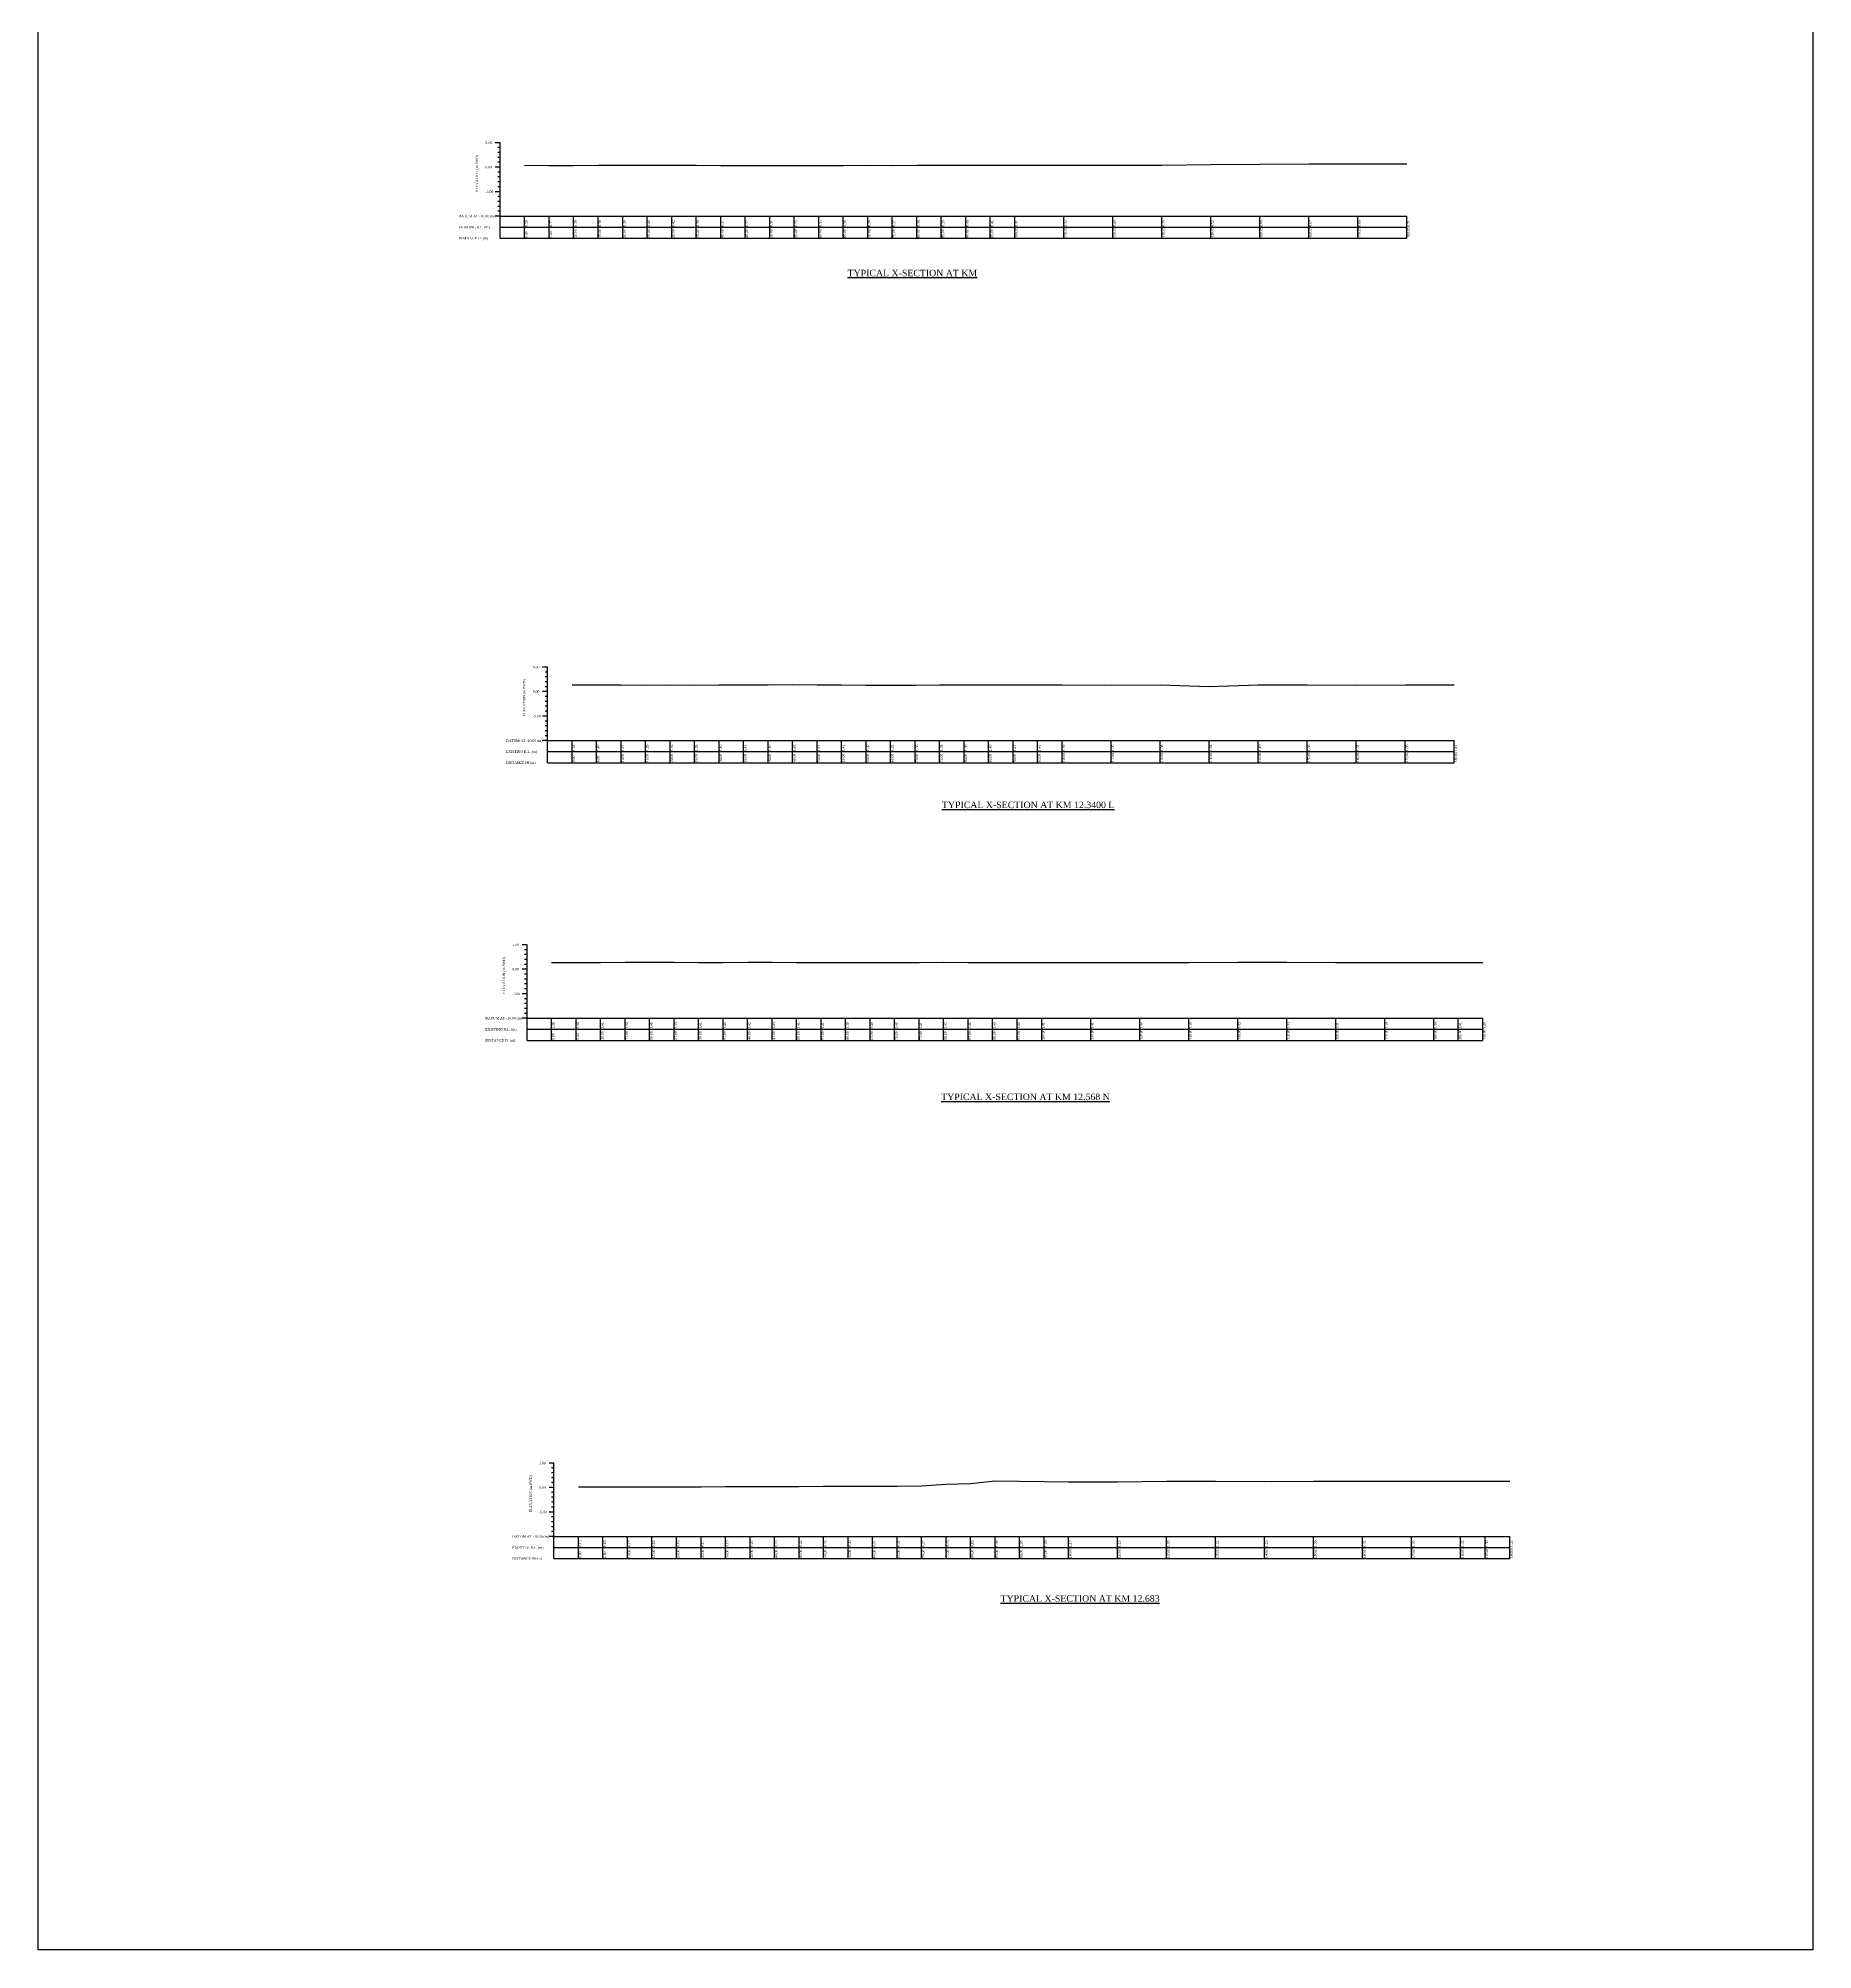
# Model space of a CAD drawing. Header units: metres. Extents: x -148477 to 168932, y -55673 to -2736.
# Drawn here: x -73740 to -73377.9, y -20824.4 to -20434.4 of the extents above; entities that cross this region are included whole.
import ezdxf

# ---------------------------------------------------------------- set-up
doc = ezdxf.new("R2010")
doc.units = ezdxf.units.M
doc.styles.add('liza', font='times.ttf', dxfattribs={"height": 2})
doc.styles.get("Standard").update_dxf_attribs({"font": 'times.ttf'})

msp = doc.modelspace()

# ---------------------------------------------------------------- linework, layer by layer
at = {"color": 6, "linetype": 'Continuous', "lineweight": -3, "ltscale": 0.5}
for p, q in [((-73645.7462, -20455.7038), (-73646.7462, -20455.7038)), ((-73645.7462, -20456.7038), (-73646.2462, -20456.7038)), ((-73645.7462, -20457.7038), (-73646.2462, -20457.7038)), ((-73645.7462, -20475.2038), (-73645.7462, -20455.7038)), ((-73645.7462, -20460.7038), (-73646.7462, -20460.7038)), ((-73645.7462, -20458.7038), (-73646.2462, -20458.7038)), ((-73645.7462, -20459.7038), (-73646.2462, -20459.7038)), ((-73645.7462, -20461.7038), (-73646.2462, -20461.7038)), ((-73645.7462, -20465.7038), (-73646.7462, -20465.7038)), ((-73645.7462, -20462.7038), (-73646.2462, -20462.7038)), ((-73645.7462, -20463.7038), (-73646.2462, -20463.7038)), ((-73645.7462, -20464.7038), (-73646.2462, -20464.7038)), ((-73645.7462, -20466.7038), (-73646.2462, -20466.7038)), ((-73645.7462, -20467.7038), (-73646.2462, -20467.7038)), ((-73645.7462, -20468.7038), (-73646.2462, -20468.7038)), ((-73645.7462, -20469.7038), (-73646.2462, -20469.7038)), ((-73645.7462, -20470.7038), (-73646.7462, -20470.7038)), ((-73645.7462, -20470.7038), (-73460.7462, -20470.7038)), ((-73645.7462, -20472.9538), (-73460.7462, -20472.9538)), ((-73640.7462, -20475.2038), (-73640.7462, -20470.7038)), ((-73635.7462, -20475.2038), (-73635.7462, -20470.7038)), ((-73630.7462, -20475.2038), (-73630.7462, -20470.7038)), ((-73625.7462, -20475.2038), (-73625.7462, -20470.7038)), ((-73620.7462, -20475.2038), (-73620.7462, -20470.7038)), ((-73615.7462, -20475.2038), (-73615.7462, -20470.7038)), ((-73610.7462, -20475.2038), (-73610.7462, -20470.7038)), ((-73605.7462, -20475.2038), (-73605.7462, -20470.7038)), ((-73600.7462, -20475.2038), (-73600.7462, -20470.7038)), ((-73595.7462, -20475.2038), (-73595.7462, -20470.7038)), ((-73590.7462, -20475.2038), (-73590.7462, -20470.7038)), ((-73585.7462, -20475.2038), (-73585.7462, -20470.7038)), ((-73580.7462, -20475.2038), (-73580.7462, -20470.7038)), ((-73575.7462, -20475.2038), (-73575.7462, -20470.7038)), ((-73570.7462, -20475.2038), (-73570.7462, -20470.7038)), ((-73565.7462, -20475.2038), (-73565.7462, -20470.7038)), ((-73560.7462, -20475.2038), (-73560.7462, -20470.7038)), ((-73555.7462, -20475.2038), (-73555.7462, -20470.7038)), ((-73550.7462, -20475.2038), (-73550.7462, -20470.7038)), ((-73545.7462, -20475.2038), (-73545.7462, -20470.7038)), ((-73540.7462, -20475.2038), (-73540.7462, -20470.7038)), ((-73530.7462, -20475.2038), (-73530.7462, -20470.7038)), ((-73520.7462, -20475.2038), (-73520.7462, -20470.7038)), ((-73510.7462, -20475.2038), (-73510.7462, -20470.7038)), ((-73500.7462, -20475.2038), (-73500.7462, -20470.7038)), ((-73490.7462, -20475.2038), (-73490.7462, -20470.7038)), ((-73480.7462, -20475.2038), (-73480.7462, -20470.7038)), ((-73470.7462, -20475.2038), (-73470.7462, -20470.7038)), ((-73460.7462, -20475.2038), (-73460.7462, -20470.7038)), ((-73645.7462, -20475.2038), (-73460.7462, -20475.2038)), ((-73636.0772, -20562.7178), (-73637.0772, -20562.7178)), ((-73636.0772, -20563.7178), (-73636.5772, -20563.7178)), ((-73636.0772, -20582.2178), (-73636.0772, -20562.7178)), ((-73636.0772, -20567.7178), (-73637.0772, -20567.7178)), ((-73636.0772, -20564.7178), (-73636.5772, -20564.7178)), ((-73636.0772, -20565.7178), (-73636.5772, -20565.7178)), ((-73636.0772, -20566.7178), (-73636.5772, -20566.7178)), ((-73636.0772, -20568.7178), (-73636.5772, -20568.7178)), ((-73636.0772, -20569.7178), (-73636.5772, -20569.7178)), ((-73636.0772, -20570.7178), (-73636.5772, -20570.7178)), ((-73636.0772, -20572.7178), (-73637.0772, -20572.7178)), ((-73636.0772, -20571.7178), (-73636.5772, -20571.7178)), ((-73636.0772, -20573.7178), (-73636.5772, -20573.7178)), ((-73636.0772, -20574.7178), (-73636.5772, -20574.7178)), ((-73636.0772, -20577.7178), (-73637.0772, -20577.7178)), ((-73636.0772, -20575.7178), (-73636.5772, -20575.7178)), ((-73636.0772, -20576.7178), (-73636.5772, -20576.7178)), ((-73636.0772, -20577.7178), (-73451.0772, -20577.7178)), ((-73631.0772, -20582.2178), (-73631.0772, -20577.7178)), ((-73626.0772, -20582.2178), (-73626.0772, -20577.7178)), ((-73621.0772, -20582.2178), (-73621.0772, -20577.7178)), ((-73616.0772, -20582.2178), (-73616.0772, -20577.7178)), ((-73611.0772, -20582.2178), (-73611.0772, -20577.7178)), ((-73606.0772, -20582.2178), (-73606.0772, -20577.7178)), ((-73601.0772, -20582.2178), (-73601.0772, -20577.7178)), ((-73596.0772, -20582.2178), (-73596.0772, -20577.7178)), ((-73591.0772, -20582.2178), (-73591.0772, -20577.7178)), ((-73586.0772, -20582.2178), (-73586.0772, -20577.7178)), ((-73581.0772, -20582.2178), (-73581.0772, -20577.7178)), ((-73576.0772, -20582.2178), (-73576.0772, -20577.7178)), ((-73571.0772, -20582.2178), (-73571.0772, -20577.7178)), ((-73566.0772, -20582.2178), (-73566.0772, -20577.7178)), ((-73561.0772, -20582.2178), (-73561.0772, -20577.7178)), ((-73556.0772, -20582.2178), (-73556.0772, -20577.7178)), ((-73551.0772, -20582.2178), (-73551.0772, -20577.7178)), ((-73546.0772, -20582.2178), (-73546.0772, -20577.7178)), ((-73541.0772, -20582.2178), (-73541.0772, -20577.7178)), ((-73536.0772, -20582.2178), (-73536.0772, -20577.7178)), ((-73531.0772, -20582.2178), (-73531.0772, -20577.7178)), ((-73521.0772, -20582.2178), (-73521.0772, -20577.7178)), ((-73511.0772, -20582.2178), (-73511.0772, -20577.7178)), ((-73501.0772, -20582.2178), (-73501.0772, -20577.7178)), ((-73491.0772, -20582.2178), (-73491.0772, -20577.7178)), ((-73481.0772, -20582.2178), (-73481.0772, -20577.7178)), ((-73471.0772, -20582.2178), (-73471.0772, -20577.7178)), ((-73461.0772, -20582.2178), (-73461.0772, -20577.7178)), ((-73451.0772, -20582.2178), (-73451.0772, -20577.7178)), ((-73636.0772, -20579.9678), (-73451.0772, -20579.9678)), ((-73636.0772, -20582.2178), (-73451.0772, -20582.2178)), ((-73640.2532, -20619.3745), (-73641.2532, -20619.3745)), ((-73640.2532, -20620.3745), (-73640.7532, -20620.3745)), ((-73640.2532, -20621.3745), (-73640.7532, -20621.3745)), ((-73640.2532, -20638.8745), (-73640.2532, -20619.3745)), ((-73640.2532, -20624.3745), (-73641.2532, -20624.3745)), ((-73640.2532, -20622.3745), (-73640.7532, -20622.3745)), ((-73640.2532, -20623.3745), (-73640.7532, -20623.3745)), ((-73640.2532, -20625.3745), (-73640.7532, -20625.3745)), ((-73640.2532, -20629.3745), (-73641.2532, -20629.3745)), ((-73640.2532, -20626.3745), (-73640.7532, -20626.3745)), ((-73640.2532, -20627.3745), (-73640.7532, -20627.3745)), ((-73640.2532, -20628.3745), (-73640.7532, -20628.3745)), ((-73640.2532, -20630.3745), (-73640.7532, -20630.3745)), ((-73640.2532, -20631.3745), (-73640.7532, -20631.3745)), ((-73640.2532, -20632.3745), (-73640.7532, -20632.3745)), ((-73640.2532, -20633.3745), (-73640.7532, -20633.3745)), ((-73640.2532, -20634.3745), (-73641.2532, -20634.3745)), ((-73640.2532, -20634.3745), (-73445.2532, -20634.3745)), ((-73640.2532, -20636.6245), (-73445.2532, -20636.6245)), ((-73635.2532, -20638.8745), (-73635.2532, -20634.3745)), ((-73630.2532, -20638.8745), (-73630.2532, -20634.3745)), ((-73625.2532, -20638.8745), (-73625.2532, -20634.3745)), ((-73620.2532, -20638.8745), (-73620.2532, -20634.3745)), ((-73615.2532, -20638.8745), (-73615.2532, -20634.3745)), ((-73610.2532, -20638.8745), (-73610.2532, -20634.3745)), ((-73605.2532, -20638.8745), (-73605.2532, -20634.3745)), ((-73600.2532, -20638.8745), (-73600.2532, -20634.3745)), ((-73595.2532, -20638.8745), (-73595.2532, -20634.3745)), ((-73590.2532, -20638.8745), (-73590.2532, -20634.3745)), ((-73585.2532, -20638.8745), (-73585.2532, -20634.3745)), ((-73580.2532, -20638.8745), (-73580.2532, -20634.3745)), ((-73575.2532, -20638.8745), (-73575.2532, -20634.3745)), ((-73570.2532, -20638.8745), (-73570.2532, -20634.3745)), ((-73565.2532, -20638.8745), (-73565.2532, -20634.3745)), ((-73560.2532, -20638.8745), (-73560.2532, -20634.3745)), ((-73555.2532, -20638.8745), (-73555.2532, -20634.3745)), ((-73550.2532, -20638.8745), (-73550.2532, -20634.3745)), ((-73545.2532, -20638.8745), (-73545.2532, -20634.3745)), ((-73540.2532, -20638.8745), (-73540.2532, -20634.3745)), ((-73535.2532, -20638.8745), (-73535.2532, -20634.3745)), ((-73525.2532, -20638.8745), (-73525.2532, -20634.3745)), ((-73515.2532, -20638.8745), (-73515.2532, -20634.3745)), ((-73505.2532, -20638.8745), (-73505.2532, -20634.3745)), ((-73495.2532, -20638.8745), (-73495.2532, -20634.3745)), ((-73485.2532, -20638.8745), (-73485.2532, -20634.3745)), ((-73475.2532, -20638.8745), (-73475.2532, -20634.3745)), ((-73465.2532, -20638.8745), (-73465.2532, -20634.3745)), ((-73455.2532, -20638.8745), (-73455.2532, -20634.3745)), ((-73450.2532, -20638.8745), (-73450.2532, -20634.3745)), ((-73445.2532, -20638.8745), (-73445.2532, -20634.3745)), ((-73640.2532, -20638.8745), (-73445.2532, -20638.8745)), ((-73634.7634, -20725.1261), (-73635.7634, -20725.1261)), ((-73634.7634, -20726.1261), (-73635.2634, -20726.1261)), ((-73634.7634, -20727.1261), (-73635.2634, -20727.1261)), ((-73634.7634, -20744.6261), (-73634.7634, -20725.1261)), ((-73634.7634, -20730.1261), (-73635.7634, -20730.1261)), ((-73634.7634, -20728.1261), (-73635.2634, -20728.1261)), ((-73634.7634, -20729.1261), (-73635.2634, -20729.1261)), ((-73634.7634, -20731.1261), (-73635.2634, -20731.1261)), ((-73634.7634, -20735.1261), (-73635.7634, -20735.1261)), ((-73634.7634, -20732.1261), (-73635.2634, -20732.1261)), ((-73634.7634, -20733.1261), (-73635.2634, -20733.1261)), ((-73634.7634, -20734.1261), (-73635.2634, -20734.1261)), ((-73634.7634, -20736.1261), (-73635.2634, -20736.1261)), ((-73634.7634, -20737.1261), (-73635.2634, -20737.1261)), ((-73634.7634, -20738.1261), (-73635.2634, -20738.1261)), ((-73634.7634, -20739.1261), (-73635.2634, -20739.1261)), ((-73634.7634, -20740.1261), (-73635.7634, -20740.1261)), ((-73634.7634, -20740.1261), (-73439.7634, -20740.1261)), ((-73634.7634, -20742.3761), (-73439.7634, -20742.3761)), ((-73629.7634, -20744.6261), (-73629.7634, -20740.1261)), ((-73624.7634, -20744.6261), (-73624.7634, -20740.1261)), ((-73619.7634, -20744.6261), (-73619.7634, -20740.1261)), ((-73614.7634, -20744.6261), (-73614.7634, -20740.1261)), ((-73609.7634, -20744.6261), (-73609.7634, -20740.1261)), ((-73604.7634, -20744.6261), (-73604.7634, -20740.1261)), ((-73599.7634, -20744.6261), (-73599.7634, -20740.1261)), ((-73594.7634, -20744.6261), (-73594.7634, -20740.1261)), ((-73589.7634, -20744.6261), (-73589.7634, -20740.1261)), ((-73584.7634, -20744.6261), (-73584.7634, -20740.1261)), ((-73579.7634, -20744.6261), (-73579.7634, -20740.1261)), ((-73574.7634, -20744.6261), (-73574.7634, -20740.1261)), ((-73569.7634, -20744.6261), (-73569.7634, -20740.1261)), ((-73564.7634, -20744.6261), (-73564.7634, -20740.1261)), ((-73559.7634, -20744.6261), (-73559.7634, -20740.1261)), ((-73554.7634, -20744.6261), (-73554.7634, -20740.1261)), ((-73549.7634, -20744.6261), (-73549.7634, -20740.1261)), ((-73544.7634, -20744.6261), (-73544.7634, -20740.1261)), ((-73539.7634, -20744.6261), (-73539.7634, -20740.1261)), ((-73534.7634, -20744.6261), (-73534.7634, -20740.1261)), ((-73529.7634, -20744.6261), (-73529.7634, -20740.1261)), ((-73519.7634, -20744.6261), (-73519.7634, -20740.1261)), ((-73509.7634, -20744.6261), (-73509.7634, -20740.1261)), ((-73499.7634, -20744.6261), (-73499.7634, -20740.1261)), ((-73489.7634, -20744.6261), (-73489.7634, -20740.1261)), ((-73479.7634, -20744.6261), (-73479.7634, -20740.1261)), ((-73469.7634, -20744.6261), (-73469.7634, -20740.1261)), ((-73459.7634, -20744.6261), (-73459.7634, -20740.1261)), ((-73449.7634, -20744.6261), (-73449.7634, -20740.1261)), ((-73444.7634, -20744.6261), (-73444.7634, -20740.1261)), ((-73439.7634, -20744.6261), (-73439.7634, -20740.1261)), ((-73634.7634, -20744.6261), (-73439.7634, -20744.6261))]:
    msp.add_line(p, q, dxfattribs=at)
msp.add_lwpolyline([(-73739.9941, -20044.333), (-73377.9206, -20044.333), (-73377.9206, -20824.4481), (-73739.9941, -20824.4481)], close=True, dxfattribs=at)
for points in [[(-73640.7462, -20460.3138), (-73635.7462, -20460.3338), (-73630.7462, -20460.3438), (-73625.7462, -20460.3238), (-73620.7462, -20460.3138), (-73615.7462, -20460.3038), (-73610.7462, -20460.2838), (-73605.7462, -20460.3238), (-73600.7462, -20460.3338), (-73595.7462, -20460.3838), (-73590.7462, -20460.3938), (-73585.7462, -20460.3738), (-73580.7462, -20460.3538), (-73575.7462, -20460.3438), (-73570.7462, -20460.3138), (-73565.7462, -20460.3338), (-73560.7462, -20460.3238), (-73555.7462, -20460.3138), (-73550.7462, -20460.3038), (-73545.7462, -20460.2938), (-73540.7462, -20460.2938), (-73530.7462, -20460.2838), (-73520.7462, -20460.3038), (-73510.7462, -20460.3138), (-73500.7462, -20460.1838), (-73490.7462, -20460.1138), (-73480.7462, -20460.0338), (-73470.7462, -20460.0238), (-73460.7462, -20459.9938)], [(-73631.0772, -20566.3378), (-73626.0772, -20566.3178), (-73621.0772, -20566.3078), (-73616.0772, -20566.3678), (-73611.0772, -20566.3578), (-73606.0772, -20566.3678), (-73601.0772, -20566.3178), (-73596.0772, -20566.3078), (-73591.0772, -20566.3178), (-73586.0772, -20566.2978), (-73581.0772, -20566.3078), (-73576.0772, -20566.3078), (-73571.0772, -20566.4178), (-73566.0772, -20566.3978), (-73561.0772, -20566.3678), (-73556.0772, -20566.3378), (-73551.0772, -20566.3278), (-73546.0772, -20566.3178), (-73541.0772, -20566.3078), (-73536.0772, -20566.3078), (-73531.0772, -20566.3278), (-73521.0772, -20566.3678), (-73511.0772, -20566.3378), (-73501.0772, -20566.6768), (-73491.0772, -20566.3178), (-73481.0772, -20566.3378), (-73471.0772, -20566.3838), (-73461.0772, -20566.3578), (-73451.0772, -20566.3078)], [(-73635.2532, -20622.9845), (-73630.2532, -20622.9745), (-73625.2532, -20622.9645), (-73620.2532, -20622.9545), (-73615.2532, -20622.9245), (-73610.2532, -20622.9445), (-73605.2532, -20622.9645), (-73600.2532, -20622.9745), (-73595.2532, -20622.9545), (-73590.2532, -20622.9445), (-73585.2532, -20622.9645), (-73580.2532, -20622.9645), (-73575.2532, -20622.9845), (-73570.2532, -20622.9745), (-73565.2532, -20622.9745), (-73560.2532, -20622.9645), (-73555.2532, -20622.9545), (-73550.2532, -20622.9745), (-73545.2532, -20622.9745), (-73540.2532, -20622.9745), (-73535.2532, -20622.9645), (-73525.2532, -20622.9645), (-73515.2532, -20622.9745), (-73505.2532, -20622.9845), (-73495.2532, -20622.9545), (-73485.2532, -20622.9445), (-73475.2532, -20622.9645), (-73465.2532, -20622.9845), (-73455.2532, -20622.9945), (-73450.2532, -20622.9645), (-73445.2532, -20622.9745)], [(-73629.7634, -20729.9761), (-73624.7634, -20729.9661), (-73619.7634, -20729.9561), (-73614.7634, -20729.9661), (-73609.7634, -20729.9661), (-73604.7634, -20729.9561), (-73599.7634, -20729.9361), (-73594.7634, -20729.9261), (-73589.7634, -20729.8961), (-73584.7634, -20729.9061), (-73579.7634, -20729.8761), (-73574.7634, -20729.8261), (-73569.7634, -20729.8161), (-73564.7634, -20729.8161), (-73559.7634, -20729.8061), (-73554.7634, -20729.4261), (-73549.7634, -20729.2961), (-73544.7634, -20728.7361), (-73539.7634, -20728.8261), (-73534.7634, -20728.9261), (-73529.7634, -20728.9561), (-73519.7634, -20728.9961), (-73509.7634, -20728.8261), (-73499.7634, -20728.8161), (-73489.7634, -20728.8761), (-73479.7634, -20728.8261), (-73469.7634, -20728.8161), (-73459.7634, -20728.8261), (-73449.7634, -20728.8061), (-73444.7634, -20728.8261), (-73439.7634, -20728.7961)]]:
    msp.add_lwpolyline(points, dxfattribs=at)

# ---------------------------------------------------------------- texts
at = {"color": 6, "linetype": 'Continuous', "lineweight": -3, "ltscale": 0.5, "char_height": 0.5, "attachment_point": 1, "rotation": 90, "style": 'liza'}
for s, insert, width in [('ELEVATION (m PWD)', (-73650.7462, -20465.7038), 10), ('0.39', (-73640.6462, -20472.8538), 2.15), ('0.00', (-73640.6462, -20475.1038), 2.15), ('0.37', (-73635.6462, -20472.8538), 2.15), ('5.00', (-73635.6462, -20475.1038), 2.15), ('0.36', (-73630.6462, -20472.8538), 2.15), ('10.00', (-73630.6462, -20475.1038), 2.15), ('0.38', (-73625.6462, -20472.8538), 2.15), ('15.00', (-73625.6462, -20475.1038), 2.15), ('0.39', (-73620.6462, -20472.8538), 2.15), ('20.00', (-73620.6462, -20475.1038), 2.15), ('0.40', (-73615.6462, -20472.8538), 2.15), ('25.00', (-73615.6462, -20475.1038), 2.15), ('0.42', (-73610.6462, -20472.8538), 2.15), ('30.00', (-73610.6462, -20475.1038), 2.15), ('0.38', (-73605.6462, -20472.8538), 2.15), ('35.00', (-73605.6462, -20475.1038), 2.15), ('0.37', (-73600.6462, -20472.8538), 2.15), ('40.00', (-73600.6462, -20475.1038), 2.15), ('0.32', (-73595.6462, -20472.8538), 2.15), ('45.00', (-73595.6462, -20475.1038), 2.15), ('0.31', (-73590.6462, -20472.8538), 2.15), ('50.00', (-73590.6462, -20475.1038), 2.15), ('0.33', (-73585.6462, -20472.8538), 2.15), ('55.00', (-73585.6462, -20475.1038), 2.15), ('0.35', (-73580.6462, -20472.8538), 2.15), ('60.00', (-73580.6462, -20475.1038), 2.15), ('0.36', (-73575.6462, -20472.8538), 2.15), ('65.00', (-73575.6462, -20475.1038), 2.15), ('0.39', (-73570.6462, -20472.8538), 2.15), ('70.00', (-73570.6462, -20475.1038), 2.15), ('0.37', (-73565.6462, -20472.8538), 2.15), ('75.00', (-73565.6462, -20475.1038), 2.15), ('0.38', (-73560.6462, -20472.8538), 2.15), ('80.00', (-73560.6462, -20475.1038), 2.15), ('0.39', (-73555.6462, -20472.8538), 2.15), ('85.00', (-73555.6462, -20475.1038), 2.15), ('0.40', (-73550.6462, -20472.8538), 2.15), ('90.00', (-73550.6462, -20475.1038), 2.15), ('0.41', (-73545.6462, -20472.8538), 2.15), ('95.00', (-73545.6462, -20475.1038), 2.15), ('0.41', (-73540.6462, -20472.8538), 2.15), ('100.00', (-73540.6462, -20475.1038), 2.15), ('0.42', (-73530.6462, -20472.8538), 2.15), ('110.00', (-73530.6462, -20475.1038), 2.15), ('0.40', (-73520.6462, -20472.8538), 2.15), ('120.00', (-73520.6462, -20475.1038), 2.15), ('0.39', (-73510.6462, -20472.8538), 2.15), ('130.00', (-73510.6462, -20475.1038), 2.15), ('0.52', (-73500.6462, -20472.8538), 2.15), ('140.00', (-73500.6462, -20475.1038), 2.15), ('0.59', (-73490.6462, -20472.8538), 2.15), ('150.00', (-73490.6462, -20475.1038), 2.15), ('0.67', (-73480.6462, -20472.8538), 2.15), ('160.00', (-73480.6462, -20475.1038), 2.15), ('0.68', (-73470.6462, -20472.8538), 2.15), ('170.00', (-73470.6462, -20475.1038), 2.15), ('0.71', (-73460.6462, -20472.8538), 2.15), ('180.00', (-73460.6462, -20475.1038), 2.15), ('ELEVATION (m PWD)', (-73641.0772, -20572.7178), 10), ('1.38', (-73630.9772, -20579.8678), 2.15), ('1.40', (-73625.9772, -20579.8678), 2.15), ('1.41', (-73620.9772, -20579.8678), 2.15), ('1.35', (-73615.9772, -20579.8678), 2.15), ('1.36', (-73610.9772, -20579.8678), 2.15), ('1.35', (-73605.9772, -20579.8678), 2.15), ('1.40', (-73600.9772, -20579.8678), 2.15), ('1.41', (-73595.9772, -20579.8678), 2.15), ('1.40', (-73590.9772, -20579.8678), 2.15), ('1.42', (-73585.9772, -20579.8678), 2.15), ('1.41', (-73580.9772, -20579.8678), 2.15), ('1.41', (-73575.9772, -20579.8678), 2.15), ('1.30', (-73570.9772, -20579.8678), 2.15), ('1.32', (-73565.9772, -20579.8678), 2.15), ('1.35', (-73560.9772, -20579.8678), 2.15), ('1.38', (-73555.9772, -20579.8678), 2.15), ('1.39', (-73550.9772, -20579.8678), 2.15), ('1.40', (-73545.9772, -20579.8678), 2.15), ('1.41', (-73540.9772, -20579.8678), 2.15), ('1.41', (-73535.9772, -20579.8678), 2.15), ('1.39', (-73530.9772, -20579.8678), 2.15), ('1.35', (-73520.9772, -20579.8678), 2.15), ('1.38', (-73510.9772, -20579.8678), 2.15), ('1.04', (-73500.9772, -20579.8678), 2.15), ('1.40', (-73490.9772, -20579.8678), 2.15), ('1.38', (-73480.9772, -20579.8678), 2.15), ('1.33', (-73470.9772, -20579.8678), 2.15), ('1.36', (-73460.9772, -20579.8678), 2.15), ('1.41', (-73450.9772, -20579.8678), 2.15), ('0.00', (-73630.9772, -20582.1178), 2.15), ('5.00', (-73625.9772, -20582.1178), 2.15), ('10.00', (-73620.9772, -20582.1178), 2.15), ('15.00', (-73615.9772, -20582.1178), 2.15), ('20.00', (-73610.9772, -20582.1178), 2.15), ('25.00', (-73605.9772, -20582.1178), 2.15), ('30.00', (-73600.9772, -20582.1178), 2.15), ('35.00', (-73595.9772, -20582.1178), 2.15), ('40.00', (-73590.9772, -20582.1178), 2.15), ('45.00', (-73585.9772, -20582.1178), 2.15), ('50.00', (-73580.9772, -20582.1178), 2.15), ('55.00', (-73575.9772, -20582.1178), 2.15), ('60.00', (-73570.9772, -20582.1178), 2.15), ('65.00', (-73565.9772, -20582.1178), 2.15), ('70.00', (-73560.9772, -20582.1178), 2.15), ('75.00', (-73555.9772, -20582.1178), 2.15), ('80.00', (-73550.9772, -20582.1178), 2.15), ('85.00', (-73545.9772, -20582.1178), 2.15), ('90.00', (-73540.9772, -20582.1178), 2.15), ('95.00', (-73535.9772, -20582.1178), 2.15), ('100.00', (-73530.9772, -20582.1178), 2.15), ('110.00', (-73520.9772, -20582.1178), 2.15), ('120.00', (-73510.9772, -20582.1178), 2.15), ('130.00', (-73500.9772, -20582.1178), 2.15), ('140.00', (-73490.9772, -20582.1178), 2.15), ('150.00', (-73480.9772, -20582.1178), 2.15), ('160.00', (-73470.9772, -20582.1178), 2.15), ('170.00', (-73460.9772, -20582.1178), 2.15), ('180.00', (-73450.9772, -20582.1178), 2.15), ('ELEVATION (m PWD)', (-73645.2532, -20629.3745), 10), ('0.00', (-73635.1532, -20638.7745), 2.15), ('1.39', (-73635.1532, -20636.5245), 2.15), ('1.40', (-73630.1532, -20636.5245), 2.15), ('5.00', (-73630.1532, -20638.7745), 2.15), ('10.00', (-73625.1532, -20638.7745), 2.15), ('1.41', (-73625.1532, -20636.5245), 2.15), ('15.00', (-73620.1532, -20638.7745), 2.15), ('1.42', (-73620.1532, -20636.5245), 2.15), ('20.00', (-73615.1532, -20638.7745), 2.15), ('1.45', (-73615.1532, -20636.5245), 2.15), ('25.00', (-73610.1532, -20638.7745), 2.15), ('1.43', (-73610.1532, -20636.5245), 2.15), ('30.00', (-73605.1532, -20638.7745), 2.15), ('1.41', (-73605.1532, -20636.5245), 2.15), ('1.40', (-73600.1532, -20636.5245), 2.15), ('35.00', (-73600.1532, -20638.7745), 2.15), ('40.00', (-73595.1532, -20638.7745), 2.15), ('1.42', (-73595.1532, -20636.5245), 2.15), ('45.00', (-73590.1532, -20638.7745), 2.15), ('1.43', (-73590.1532, -20636.5245), 2.15), ('50.00', (-73585.1532, -20638.7745), 2.15), ('1.41', (-73585.1532, -20636.5245), 2.15), ('55.00', (-73580.1532, -20638.7745), 2.15), ('1.41', (-73580.1532, -20636.5245), 2.15), ('60.00', (-73575.1532, -20638.7745), 2.15), ('1.39', (-73575.1532, -20636.5245), 2.15), ('1.40', (-73570.1532, -20636.5245), 2.15), ('65.00', (-73570.1532, -20638.7745), 2.15), ('1.40', (-73565.1532, -20636.5245), 2.15), ('70.00', (-73565.1532, -20638.7745), 2.15), ('75.00', (-73560.1532, -20638.7745), 2.15), ('1.41', (-73560.1532, -20636.5245), 2.15), ('80.00', (-73555.1532, -20638.7745), 2.15), ('1.42', (-73555.1532, -20636.5245), 2.15), ('1.40', (-73550.1532, -20636.5245), 2.15), ('85.00', (-73550.1532, -20638.7745), 2.15), ('1.40', (-73545.1532, -20636.5245), 2.15), ('90.00', (-73545.1532, -20638.7745), 2.15), ('1.40', (-73540.1532, -20636.5245), 2.15), ('95.00', (-73540.1532, -20638.7745), 2.15), ('100.00', (-73535.1532, -20638.7745), 2.15), ('1.41', (-73535.1532, -20636.5245), 2.15), ('110.00', (-73525.1532, -20638.7745), 2.15), ('1.41', (-73525.1532, -20636.5245), 2.15), ('1.40', (-73515.1532, -20636.5245), 2.15), ('120.00', (-73515.1532, -20638.7745), 2.15), ('130.00', (-73505.1532, -20638.7745), 2.15), ('1.39', (-73505.1532, -20636.5245), 2.15), ('140.00', (-73495.1532, -20638.7745), 2.15), ('1.42', (-73495.1532, -20636.5245), 2.15), ('150.00', (-73485.1532, -20638.7745), 2.15), ('1.43', (-73485.1532, -20636.5245), 2.15), ('160.00', (-73475.1532, -20638.7745), 2.15), ('1.41', (-73475.1532, -20636.5245), 2.15), ('170.00', (-73465.1532, -20638.7745), 2.15), ('1.39', (-73465.1532, -20636.5245), 2.15), ('1.38', (-73455.1532, -20636.5245), 2.15), ('180.00', (-73455.1532, -20638.7745), 2.15), ('185.00', (-73450.1532, -20638.7745), 2.15), ('1.41', (-73450.1532, -20636.5245), 2.15), ('1.40', (-73445.1532, -20636.5245), 2.15), ('190.00', (-73445.1532, -20638.7745), 2.15), ('ELEVATION (m PWD)', (-73639.7634, -20735.1261), 10), ('0.15', (-73629.6634, -20742.2761), 2.15), ('0.00', (-73629.6634, -20744.5261), 2.15), ('0.16', (-73624.6634, -20742.2761), 2.15), ('5.00', (-73624.6634, -20744.5261), 2.15), ('0.17', (-73619.6634, -20742.2761), 2.15), ('10.00', (-73619.6634, -20744.5261), 2.15), ('0.16', (-73614.6634, -20742.2761), 2.15), ('15.00', (-73614.6634, -20744.5261), 2.15), ('0.16', (-73609.6634, -20742.2761), 2.15), ('20.00', (-73609.6634, -20744.5261), 2.15), ('0.17', (-73604.6634, -20742.2761), 2.15), ('25.00', (-73604.6634, -20744.5261), 2.15), ('0.19', (-73599.6634, -20742.2761), 2.15), ('30.00', (-73599.6634, -20744.5261), 2.15), ('0.20', (-73594.6634, -20742.2761), 2.15), ('35.00', (-73594.6634, -20744.5261), 2.15), ('0.23', (-73589.6634, -20742.2761), 2.15), ('40.00', (-73589.6634, -20744.5261), 2.15), ('0.22', (-73584.6634, -20742.2761), 2.15), ('45.00', (-73584.6634, -20744.5261), 2.15), ('0.25', (-73579.6634, -20742.2761), 2.15), ('50.00', (-73579.6634, -20744.5261), 2.15), ('0.30', (-73574.6634, -20742.2761), 2.15), ('55.00', (-73574.6634, -20744.5261), 2.15), ('0.31', (-73569.6634, -20742.2761), 2.15), ('60.00', (-73569.6634, -20744.5261), 2.15), ('0.31', (-73564.6634, -20742.2761), 2.15), ('65.00', (-73564.6634, -20744.5261), 2.15), ('0.32', (-73559.6634, -20742.2761), 2.15), ('70.00', (-73559.6634, -20744.5261), 2.15), ('0.70', (-73554.6634, -20742.2761), 2.15), ('75.00', (-73554.6634, -20744.5261), 2.15), ('0.83', (-73549.6634, -20742.2761), 2.15), ('80.00', (-73549.6634, -20744.5261), 2.15), ('85.00', (-73544.6634, -20744.5261), 2.15), ('1.39', (-73544.6634, -20742.2761), 2.15), ('1.30', (-73539.6634, -20742.2761), 2.15), ('90.00', (-73539.6634, -20744.5261), 2.15), ('1.20', (-73534.6634, -20742.2761), 2.15), ('95.00', (-73534.6634, -20744.5261), 2.15), ('100.00', (-73529.6634, -20744.5261), 2.15), ('1.17', (-73529.6634, -20742.2761), 2.15), ('110.00', (-73519.6634, -20744.5261), 2.15), ('1.13', (-73519.6634, -20742.2761), 2.15), ('1.30', (-73509.6634, -20742.2761), 2.15), ('120.00', (-73509.6634, -20744.5261), 2.15), ('130.00', (-73499.6634, -20744.5261), 2.15), ('1.31', (-73499.6634, -20742.2761), 2.15), ('140.00', (-73489.6634, -20744.5261), 2.15), ('1.25', (-73489.6634, -20742.2761), 2.15), ('1.30', (-73479.6634, -20742.2761), 2.15), ('150.00', (-73479.6634, -20744.5261), 2.15), ('160.00', (-73469.6634, -20744.5261), 2.15), ('1.31', (-73469.6634, -20742.2761), 2.15), ('1.30', (-73459.6634, -20742.2761), 2.15), ('170.00', (-73459.6634, -20744.5261), 2.15), ('180.00', (-73449.6634, -20744.5261), 2.15), ('1.32', (-73449.6634, -20742.2761), 2.15), ('1.30', (-73444.6634, -20742.2761), 2.15), ('185.00', (-73444.6634, -20744.5261), 2.15), ('190.00', (-73439.6634, -20744.5261), 2.15), ('1.33', (-73439.6634, -20742.2761), 2.15)]:
    msp.add_mtext(s, dxfattribs=dict(at, insert=insert, width=width))
at = {"color": 6, "linetype": 'Continuous', "lineweight": -3, "ltscale": 0.5, "char_height": 0.5, "attachment_point": 1, "style": 'liza'}
for s, insert, width in [('5.00', (-73648.7462, -20455.4538), 2), ('0.00', (-73648.7462, -20460.4538), 2), ('-5.00', (-73648.7462, -20465.4538), 2), ('DATUM AT -10.00 (m)', (-73654.2462, -20470.4538), 7.5), ('EXISTING R.L. (m)', (-73654.2462, -20472.7038), 7.5), ('DISTANCE IN (m)', (-73654.2462, -20474.9538), 7.5), ('5.00', (-73639.0772, -20562.4678), 2), ('0.00', (-73639.0772, -20567.4678), 2), ('-5.00', (-73639.0772, -20572.4678), 2), ('DATUM AT -10.00 (m)', (-73644.5772, -20577.4678), 7.5), ('EXISTING R.L. (m)', (-73644.5772, -20579.7178), 7.5), ('DISTANCE IN (m)', (-73644.5772, -20581.9678), 7.5), ('5.00', (-73643.2532, -20619.1245), 2), ('0.00', (-73643.2532, -20624.1245), 2), ('-5.00', (-73643.2532, -20629.1245), 2), ('DATUM AT -10.00 (m)', (-73648.7532, -20634.1245), 7.5), ('EXISTING R.L. (m)', (-73648.7532, -20636.3745), 7.5), ('DISTANCE IN (m)', (-73648.7532, -20638.6245), 7.5), ('5.00', (-73637.7634, -20724.8761), 2), ('0.00', (-73637.7634, -20729.8761), 2), ('-5.00', (-73637.7634, -20734.8761), 2), ('DATUM AT -10.00 (m)', (-73643.2634, -20739.8761), 7.5), ('EXISTING R.L. (m)', (-73643.2634, -20742.1261), 7.5), ('DISTANCE IN (m)', (-73643.2634, -20744.3761), 7.5)]:
    msp.add_mtext(s, dxfattribs=dict(at, insert=insert, width=width))
at = {"color": 0, "linetype": 'ByBlock', "lineweight": 30, "char_height": 1.326841, "width": 81.781813, "attachment_point": 1}
for s, insert in [('{\\LTYPICAL X-SECTION AT KM }', (-73574.8524, -20481.635)), ('{\\LTYPICAL X-SECTION AT KM 12.3400 L}', (-73555.5989, -20590.1646)), ('{\\LTYPICAL X-SECTION AT KM 12.568 N}', (-73555.7593, -20649.7415)), ('{\\LTYPICAL X-SECTION AT KM 12.683 }', (-73543.64, -20752.1002))]:
    msp.add_mtext(s, dxfattribs=dict(at, insert=insert))

doc.saveas('drawing.dxf')
